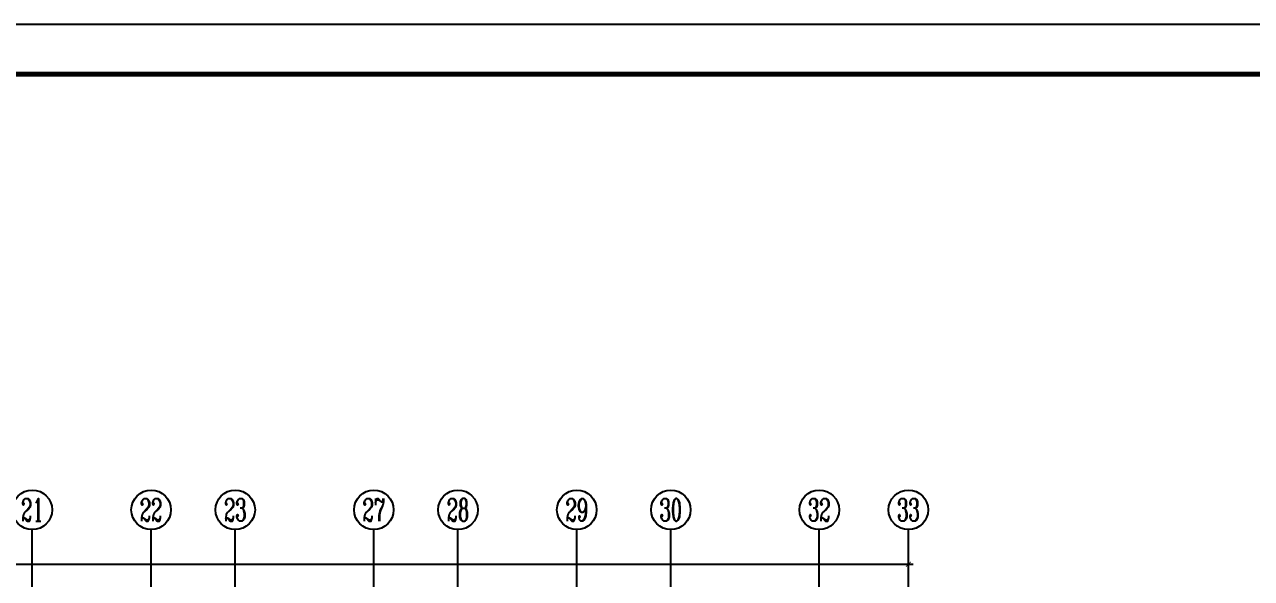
# Model space of a CAD drawing. Extents: x 826826 to 1642106, y -156213 to 399140.
# Drawn here: x 1202520 to 1227309, y 275111 to 286301 of the extents above; entities that cross this region are included whole.
import ezdxf
from ezdxf.enums import TextEntityAlignment as Align

# ---------------------------------------------------------------- set-up
doc = ezdxf.new("R2010")
doc.units = 0
doc.header["$LTSCALE"] = 1000
doc.layers.get('0').update_dxf_attribs({"linetype": 'CONTINUOUS'})
doc.layers.get('DEFPOINTS').update_dxf_attribs({"linetype": 'CONTINUOUS'})
for name, color, linetype in [('-TK', 7, 'CONTINUOUS'), ('A-AXIS', 1, 'CONTINUOUS'), ('AXIS_TEXT', 4, 'CONTINUOUS'), ('S-Y一般标注', 3, 'CONTINUOUS')]:
    doc.layers.add(name, color=color, linetype=linetype)
doc.styles.add('_TCH_AXIS', font='COMPLEX', dxfattribs={"bigfont": 'GBCBIG'})
doc.styles.add('COMPLEX', font='COMPLEX')
doc.styles.add('TSSD_DIMENSION', font='Tssdeng.shx', dxfattribs={"width": 0.7, "bigfont": 'tssdchn.shx'})
doc.dimstyles.new('TSSD_100_100$0', dxfattribs={"dimtxt": 300, "dimasz": 80, "dimexe": 100, "dimexo": 250, "dimgap": 100, "dimtad": 1, "dimdec": 0, "dimzin": 0, "dimdsep": 46, "dimtxsty": 'TSSD_DIMENSION', "dimblk": 'ARCHTICK', "dimcen": 0, "dimdle": 100, "dimclrd": 3, "dimclre": 3, "dimclrt": 7, "dimadec": 0, "dimazin": 0, "dimtfac": 1, "dimtdec": 0, "dimtix": 1, "dimtmove": 2, "dimatfit": 3, "dimldrblk": 'ARCHTICK', "dimfxl": 0, "dimtolj": 1, "dimtzin": 0, "dimarcsym": 0})

# ---------------------------------------------------------------- blocks, each defined once
blk = doc.blocks.new('_ArchTick')
at = {"color": 0, "linetype": 'ByBlock', "const_width": 0.15}
blk.add_lwpolyline([(-0.5, -0.5), (0.5, 0.5)], dxfattribs=at)
blk = doc.blocks.new('*D59')
at = {"layer": 'DEFPOINTS', "color": 0}
for p in [(789521, 351582), (740721, 349782), (789521, 349782)]:
    blk.add_point(p, dxfattribs=at)
at = {"layer": 'S-Y一般标注', "color": 0, "lineweight": -2}
for p, q in [((740621, 351582), (789621, 351582)), ((740721, 350032), (740721, 351682)), ((789521, 350032), (789521, 351682))]:
    blk.add_line(p, q, dxfattribs=at)
at = {"layer": 'S-Y一般标注', "color": 0, "lineweight": -2, "xscale": 100, "yscale": 100, "zscale": 100, "rotation": 180}
blk.add_blockref('_ArchTick', (740721, 351582), dxfattribs=at)
at = {"layer": 'S-Y一般标注', "color": 0, "lineweight": -2, "xscale": 100, "yscale": 100, "zscale": 100}
blk.add_blockref('_ArchTick', (789521, 351582), dxfattribs=at)
at = {"layer": 'S-Y一般标注', "color": 7, "insert": (765121, 351832), "char_height": 300, "attachment_point": 5, "style": 'TSSD_DIMENSION'}
blk.add_mtext('\\A1;48800', dxfattribs=at)
blk = doc.blocks.new('_AXISO')
blk.add_circle((0, 0), 0.5)
at = {"layer": 'AXIS_TEXT', "style": 'COMPLEX', "width": 1.041667}
blk.add_attdef('A', text='', height=0.56, dxfattribs=at).set_placement((-0.25, -0.28), (0.25, -0.28), align=Align.FIT)
blk = doc.blocks.new('A1')
blk.add_lwpolyline([(0, 59400), (0, 0), (84100, 0), (84100, 59400)], close=True)
at = {"const_width": 100}
blk.add_lwpolyline([(2500, 58400), (2500, 1000), (83100, 1000), (83100, 58400)], close=True, dxfattribs=at)
blk = doc.blocks.new('20210801.08473688')
at = {"layer": 'A-AXIS'}
for p, q in [((35400, 19800), (35400, 22300)), ((37800, 19800), (37800, 22300)), ((39500, 19800), (39500, 22300)), ((42300, 19800), (42300, 22300)), ((44000, 19800), (44000, 22300)), ((46400, 19800), (46400, 22300)), ((48300, 19800), (48300, 22300)), ((51300, 19800), (51300, 22300)), ((53100, 19800), (53100, 22300))]:
    blk.add_line(p, q, dxfattribs=at)
ref = blk.add_blockref('_AXISO', (35400, 22700), dxfattribs=dict(at, xscale=800, yscale=800, zscale=800))
ref.add_attrib('A', '21', dxfattribs={"layer": 'AXIS_TEXT', "height": 452.55, "style": '_TCH_AXIS', "width": 0.724138}).set_placement((35173.7, 22473.7), (35626.3, 22473.7), align=Align.FIT)
ref = blk.add_blockref('_AXISO', (37800, 22700), dxfattribs=dict(at, xscale=800, yscale=800, zscale=800))
ref.add_attrib('A', '22', dxfattribs={"layer": 'AXIS_TEXT', "height": 452.55, "style": '_TCH_AXIS', "width": 0.617647}).set_placement((37573.7, 22473.7), (38026.3, 22473.7), align=Align.FIT)
ref = blk.add_blockref('_AXISO', (39500, 22700), dxfattribs=dict(at, xscale=800, yscale=800, zscale=800))
ref.add_attrib('A', '23', dxfattribs={"layer": 'AXIS_TEXT', "height": 452.55, "style": '_TCH_AXIS', "width": 0.617647}).set_placement((39273.7, 22473.7), (39726.3, 22473.7), align=Align.FIT)
ref = blk.add_blockref('_AXISO', (42300, 22700), dxfattribs=dict(at, xscale=800, yscale=800, zscale=800))
ref.add_attrib('A', '27', dxfattribs={"layer": 'AXIS_TEXT', "height": 452.55, "style": '_TCH_AXIS', "width": 0.617647}).set_placement((42073.7, 22473.7), (42526.3, 22473.7), align=Align.FIT)
ref = blk.add_blockref('_AXISO', (44000, 22700), dxfattribs=dict(at, xscale=800, yscale=800, zscale=800))
ref.add_attrib('A', '28', dxfattribs={"layer": 'AXIS_TEXT', "height": 452.55, "style": '_TCH_AXIS', "width": 0.617647}).set_placement((43773.7, 22473.7), (44226.3, 22473.7), align=Align.FIT)
ref = blk.add_blockref('_AXISO', (46400, 22700), dxfattribs=dict(at, xscale=800, yscale=800, zscale=800))
ref.add_attrib('A', '29', dxfattribs={"layer": 'AXIS_TEXT', "height": 452.55, "style": '_TCH_AXIS', "width": 0.617647}).set_placement((46173.7, 22473.7), (46626.3, 22473.7), align=Align.FIT)
ref = blk.add_blockref('_AXISO', (48300, 22700), dxfattribs=dict(at, xscale=800, yscale=800, zscale=800))
ref.add_attrib('A', '30', dxfattribs={"layer": 'AXIS_TEXT', "height": 452.55, "style": '_TCH_AXIS', "width": 0.636364}).set_placement((48073.7, 22473.7), (48526.3, 22473.7), align=Align.FIT)
ref = blk.add_blockref('_AXISO', (51300, 22700), dxfattribs=dict(at, xscale=800, yscale=800, zscale=800))
ref.add_attrib('A', '32', dxfattribs={"layer": 'AXIS_TEXT', "height": 452.55, "style": '_TCH_AXIS', "width": 0.636364}).set_placement((51073.7, 22473.7), (51526.3, 22473.7), align=Align.FIT)
ref = blk.add_blockref('_AXISO', (53100, 22700), dxfattribs=dict(at, xscale=800, yscale=800, zscale=800))
ref.add_attrib('A', '33', dxfattribs={"layer": 'AXIS_TEXT', "height": 452.55, "style": '_TCH_AXIS', "width": 0.636364}).set_placement((52873.7, 22473.7), (53326.3, 22473.7), align=Align.FIT)
at = {"layer": 'S-Y一般标注'}
dim = blk.add_aligned_dim(p1=(4300, 19800), p2=(53100, 19800), distance=1800, dimstyle='TSSD_100_100$0', override={"dimasz": 100, "dimclrd": 0, "dimclre": 0}, dxfattribs=at)
dim.commit()
dim.dimension.update_dxf_attribs({"geometry": '*D59', "text_midpoint": (28700, 21850), "insert": (-736421.3, -329982)})

msp = doc.modelspace()

# ---------------------------------------------------------------- block references
at = {"layer": '-TK'}
msp.add_blockref('A1', (1156964.92, 226901.15), dxfattribs=at)
at = {"layer": 'S-Y一般标注'}
msp.add_blockref('20210801.08473688', (1167277.03, 253796.81), dxfattribs=at)

doc.saveas('drawing.dxf')
